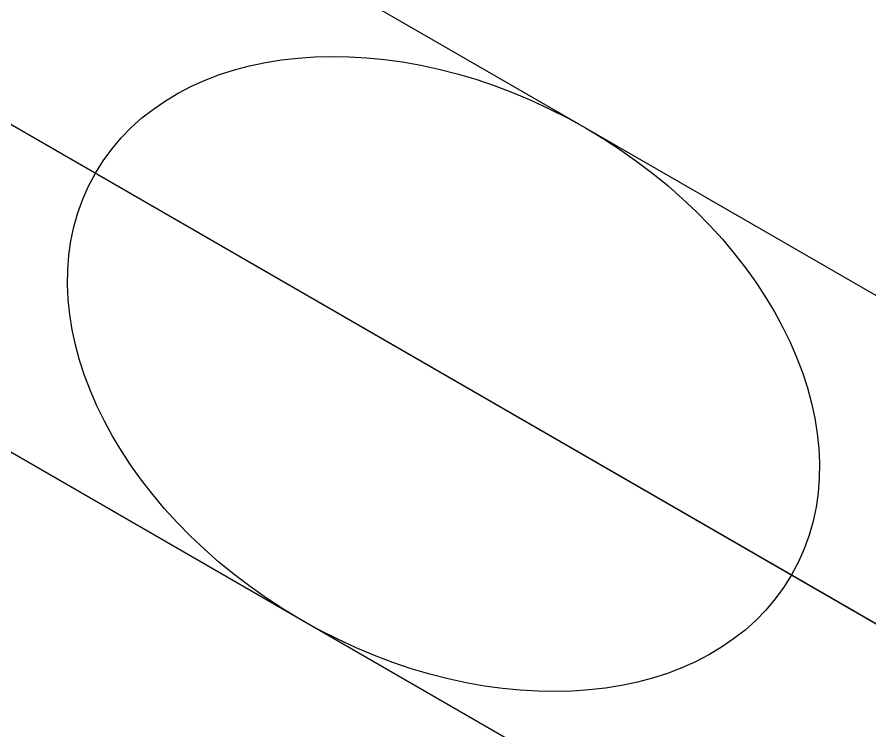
# Model space of a CAD drawing. Header units: inches. Extents: x -3 to 285, y -3 to 93.
# Drawn here: x 242.44 to 284.89, y -3.09 to 32.45 of the extents above; entities that cross this region are included whole.
import ezdxf

# ---------------------------------------------------------------- set-up
doc = ezdxf.new("R2010")
doc.units = ezdxf.units.IN
doc.header["$MEASUREMENT"] = 0

msp = doc.modelspace()

# ---------------------------------------------------------------- linework, layer by layer
for p, direction in [((221.95168, 22.4366), (-0.866025404, 0.5)), ((216.7753, 41.75511), (0.866025404, -0.5)), ((211.59892, 61.07363), (-0.8660254, 0.5)), ((5.06415, 64.86195), (1, 0))]:
    msp.add_xline(p, direction)
msp.add_ray((176.75307, 64.86195), (0.866025404, -0.5))
msp.add_ellipse((263.66376, 14.68404), major_axis=(-17.32051, 10), ratio=0.70710678)

doc.saveas('drawing.dxf')
